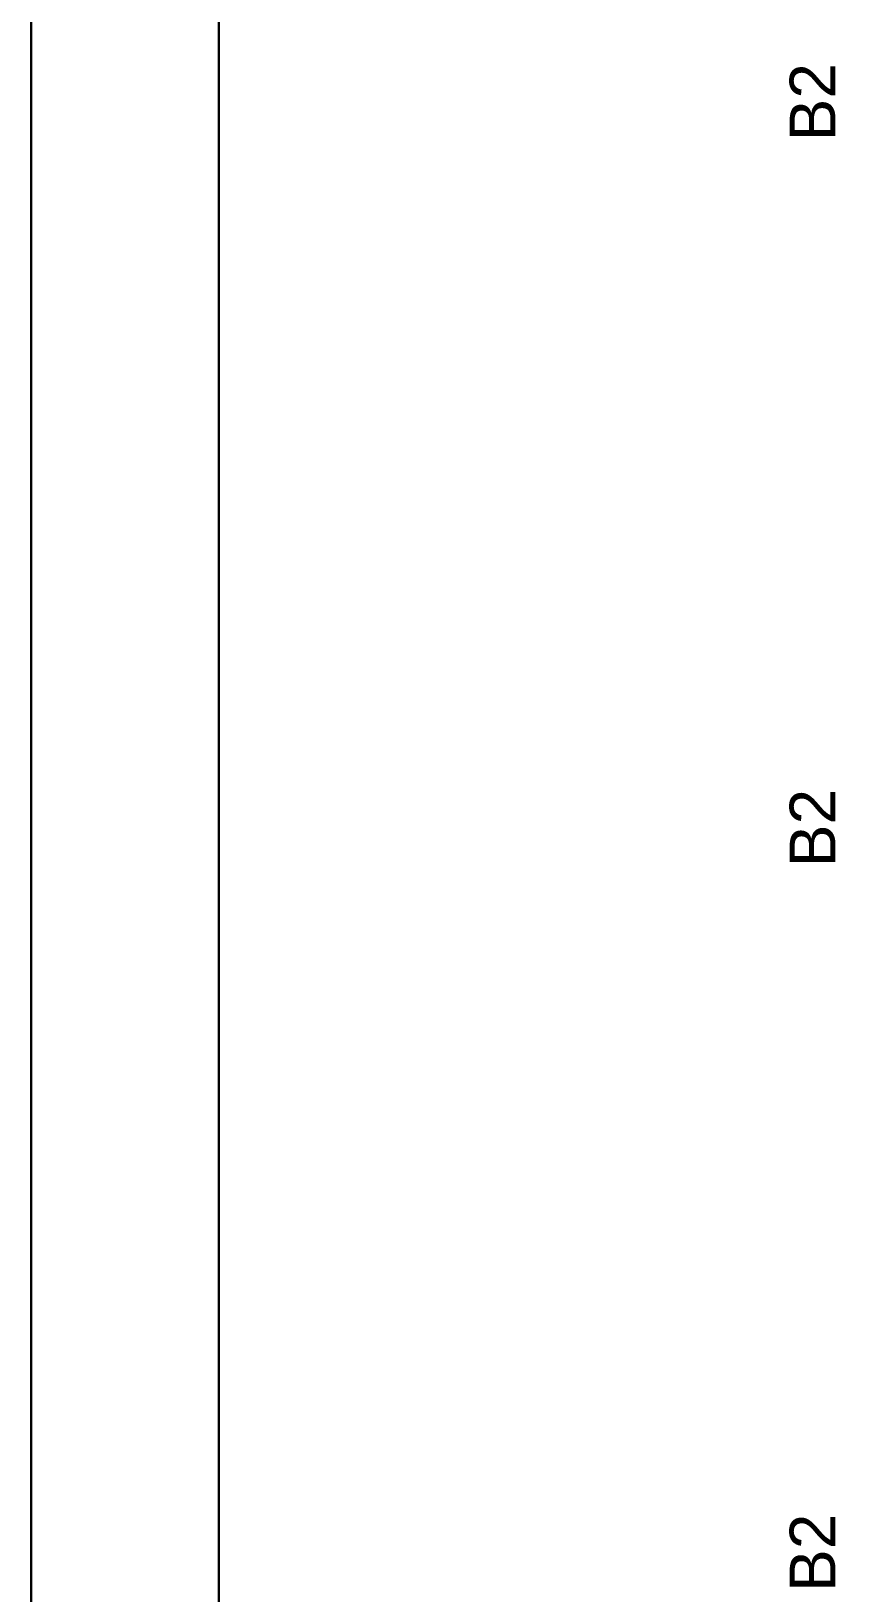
# Model space of a CAD drawing. Header units: inches. Extents: x -605 to 2991212, y -2872845 to 0.
# Drawn here: x 2800878 to 2805355, y -2107179 to -2098657 of the extents above; entities that cross this region are included whole.
import ezdxf
from ezdxf.enums import TextEntityAlignment as Align

# ---------------------------------------------------------------- set-up
doc = ezdxf.new("R2010")
doc.units = ezdxf.units.IN
doc.header["$LTSCALE"] = 600
doc.header["$MEASUREMENT"] = 0
doc.layers.add('rRCC 2', color=40, linetype='Continuous', lineweight=15)
doc.layers.add('rSHEET', color=2, linetype='Continuous', lineweight=30)
doc.styles.get("Standard").update_dxf_attribs({"font": 'arial.ttf'})

msp = doc.modelspace()

# ---------------------------------------------------------------- linework, layer by layer
at = {"layer": 'rSHEET'}
msp.add_lwpolyline([(2877048.1, -2153550.4), (2877048.1, -2045824.8), (2800878.4, -2045824.8), (2800878.4, -2153550.4)], close=True, dxfattribs=at)
msp.add_lwpolyline([(2876024.1, -2151755), (2876024.1, -2047620.3, 0.414214), (2875254.6, -2046850.8), (2802671.9, -2046850.8, 0.414214), (2801902.5, -2047620.3), (2801902.5, -2151755, 0.414214), (2802671.9, -2152524.4), (2875254.6, -2152524.4, 0.414214)], format="xyb", close=True, dxfattribs=at)

# ---------------------------------------------------------------- texts
at = {"layer": 'rRCC 2'}
for p in [(2805146.2, -2099044.4), (2805146.2, -2103005.6), (2805146.2, -2106961)]:
    msp.add_text('B2', height=250, rotation=90, dxfattribs=at).set_placement(p, align=Align.MIDDLE_CENTER)

doc.saveas('drawing.dxf')
